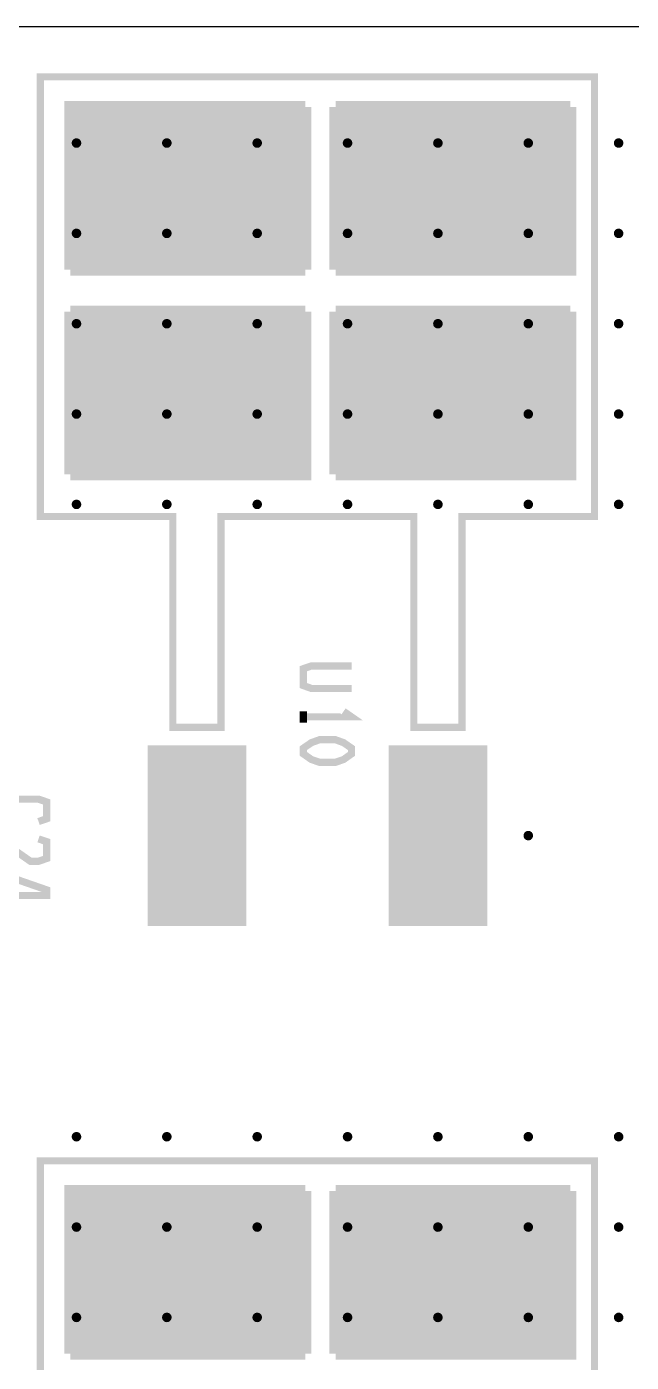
# Model space of a CAD drawing. Extents: x -5 to 195, y -5 to 45.
# Drawn here: x 38.96 to 51.7, y 16.83 to 45 of the extents above; entities that cross this region are included whole.
import ezdxf

# ---------------------------------------------------------------- set-up
doc = ezdxf.new("R2010")
doc.units = 0
doc.header["$MEASUREMENT"] = 0
doc.layers.get('0').update_dxf_attribs({"linetype": 'CONTINUOUS'})
for name, color, linetype in [('22-304-1_DRD', 7, 'CONTINUOUS'), ('22-304-1_SPT', 254, 'CONTINUOUS'), ('22-304-1_SST', 1, 'CONTINUOUS'), ('THRUHOLE_TAP', 13, 'CONTINUOUS')]:
    doc.layers.add(name, color=color, linetype=linetype)

# ---------------------------------------------------------------- blocks, each defined once
blk = doc.blocks.new('RECTANGLE_36')
blk.add_solid([(1.0414, 1.905), (1.0414, -1.905), (-1.0414, 1.905), (-1.0414, -1.905)])
blk = doc.blocks.new('ROUND_88')
at = {"const_width": 0.10033}
blk.add_lwpolyline([(-0.050164, 0, 1), (0.050164, 0, 1)], format="xyb", close=True, dxfattribs=at)

msp = doc.modelspace()

# ---------------------------------------------------------------- linework, layer by layer
at = {"layer": '22-304-1_DRD'}
msp.add_line((78.99908, 44.99864), (-4.99872, 44.99864), dxfattribs=at)
at = {"layer": '22-304-1_SPT', "const_width": 0.254}
for points in [[(44.831, 43.307), (39.878, 43.307), (39.878, 39.878)], [(39.9796, 43.307), (39.9796, 39.878)], [(40.2082, 43.307), (40.2082, 39.878)], [(40.4368, 43.307), (40.4368, 39.878)], [(40.6654, 43.307), (40.6654, 39.878)], [(40.894, 43.307), (40.894, 39.878)], [(41.1226, 43.307), (41.1226, 39.878)], [(41.3512, 43.307), (41.3512, 39.878)], [(41.5798, 43.307), (41.5798, 39.878)], [(41.8084, 43.307), (41.8084, 39.878)], [(42.037, 43.307), (42.037, 39.878)], [(42.2656, 43.307), (42.2656, 39.878)], [(42.4942, 43.307), (42.4942, 39.878)], [(42.7228, 43.307), (42.7228, 39.878)], [(42.9514, 43.307), (42.9514, 39.878)], [(43.18, 43.307), (43.18, 39.878)], [(43.4086, 43.307), (43.4086, 39.878)], [(43.6372, 43.307), (43.6372, 39.878)], [(43.8658, 43.307), (43.8658, 39.878)], [(44.0944, 43.307), (44.0944, 39.878)], [(44.323, 43.307), (44.323, 39.878)], [(44.5516, 43.307), (44.5516, 39.878)], [(44.7802, 43.307), (44.7802, 39.878)], [(44.831, 43.307), (44.831, 39.878)], [(45.466, 43.307), (45.466, 39.878)], [(50.419, 43.307), (45.466, 43.307)], [(50.419, 43.307), (50.419, 39.878), (45.466, 39.878)], [(45.5676, 43.307), (45.5676, 39.878)], [(45.7962, 43.307), (45.7962, 39.878)], [(46.0248, 43.307), (46.0248, 39.878)], [(46.2534, 43.307), (46.2534, 39.878)], [(46.482, 43.307), (46.482, 39.878)], [(46.7106, 43.307), (46.7106, 39.878)], [(46.9392, 43.307), (46.9392, 39.878)], [(47.1678, 43.307), (47.1678, 39.878)], [(47.3964, 43.307), (47.3964, 39.878)], [(47.625, 43.307), (47.625, 39.878)], [(47.8536, 43.307), (47.8536, 39.878)], [(48.0822, 43.307), (48.0822, 39.878)], [(48.3108, 43.307), (48.3108, 39.878)], [(48.5394, 43.307), (48.5394, 39.878)], [(48.768, 43.307), (48.768, 39.878)], [(48.9966, 43.307), (48.9966, 39.878)], [(49.2252, 43.307), (49.2252, 39.878)], [(49.4538, 43.307), (49.4538, 39.878)], [(49.6824, 43.307), (49.6824, 39.878)], [(49.911, 43.307), (49.911, 39.878)], [(50.1396, 43.307), (50.1396, 39.878)], [(50.3682, 43.307), (50.3682, 39.878)], [(44.831, 43.18), (39.878, 43.18)], [(50.419, 43.18), (45.466, 43.18)], [(44.831, 42.9514), (39.878, 42.9514)], [(44.831, 42.7228), (39.878, 42.7228)], [(50.419, 42.9514), (45.466, 42.9514)], [(50.419, 42.7228), (45.466, 42.7228)], [(44.831, 42.4942), (39.878, 42.4942)], [(50.419, 42.4942), (45.466, 42.4942)], [(44.831, 42.2656), (39.878, 42.2656)], [(50.419, 42.2656), (45.466, 42.2656)], [(44.831, 42.037), (39.878, 42.037)], [(50.419, 42.037), (45.466, 42.037)], [(44.831, 41.8084), (39.878, 41.8084)], [(44.831, 41.5798), (39.878, 41.5798)], [(50.419, 41.8084), (45.466, 41.8084)], [(50.419, 41.5798), (45.466, 41.5798)], [(44.831, 41.3512), (39.878, 41.3512)], [(50.419, 41.3512), (45.466, 41.3512)], [(44.831, 41.1226), (39.878, 41.1226)], [(50.419, 41.1226), (45.466, 41.1226)], [(44.831, 40.894), (39.878, 40.894)], [(50.419, 40.894), (45.466, 40.894)], [(44.831, 40.6654), (39.878, 40.6654)], [(44.831, 40.4368), (39.878, 40.4368)], [(50.419, 40.6654), (45.466, 40.6654)], [(50.419, 40.4368), (45.466, 40.4368)], [(44.831, 40.2082), (39.878, 40.2082)], [(50.419, 40.2082), (45.466, 40.2082)], [(44.831, 39.9796), (39.878, 39.9796)], [(44.831, 39.878), (39.878, 39.878)], [(50.419, 39.9796), (45.466, 39.9796)], [(39.878, 38.989), (39.878, 35.56)], [(44.831, 38.989), (39.878, 38.989)], [(44.831, 38.989), (44.831, 35.56), (39.878, 35.56)], [(44.831, 38.862), (39.878, 38.862)], [(39.9796, 38.989), (39.9796, 35.56)], [(40.2082, 38.989), (40.2082, 35.56)], [(40.4368, 38.989), (40.4368, 35.56)], [(40.6654, 38.989), (40.6654, 35.56)], [(40.894, 38.989), (40.894, 35.56)], [(41.1226, 38.989), (41.1226, 35.56)], [(41.3512, 38.989), (41.3512, 35.56)], [(41.5798, 38.989), (41.5798, 35.56)], [(41.8084, 38.989), (41.8084, 35.56)], [(42.037, 38.989), (42.037, 35.56)], [(42.2656, 38.989), (42.2656, 35.56)], [(42.4942, 38.989), (42.4942, 35.56)], [(42.7228, 38.989), (42.7228, 35.56)], [(42.9514, 38.989), (42.9514, 35.56)], [(43.18, 38.989), (43.18, 35.56)], [(43.4086, 38.989), (43.4086, 35.56)], [(43.6372, 38.989), (43.6372, 35.56)], [(43.8658, 38.989), (43.8658, 35.56)], [(44.0944, 38.989), (44.0944, 35.56)], [(44.323, 38.989), (44.323, 35.56)], [(44.5516, 38.989), (44.5516, 35.56)], [(44.7802, 38.989), (44.7802, 35.56)], [(45.466, 38.989), (45.466, 35.56)], [(50.419, 38.989), (45.466, 38.989)], [(50.419, 38.989), (50.419, 35.56), (45.466, 35.56)], [(50.419, 38.862), (45.466, 38.862)], [(45.5676, 38.989), (45.5676, 35.56)], [(45.7962, 38.989), (45.7962, 35.56)], [(46.0248, 38.989), (46.0248, 35.56)], [(46.2534, 38.989), (46.2534, 35.56)], [(46.482, 38.989), (46.482, 35.56)], [(46.7106, 38.989), (46.7106, 35.56)], [(46.9392, 38.989), (46.9392, 35.56)], [(47.1678, 38.989), (47.1678, 35.56)], [(47.3964, 38.989), (47.3964, 35.56)], [(47.625, 38.989), (47.625, 35.56)], [(47.8536, 38.989), (47.8536, 35.56)], [(48.0822, 38.989), (48.0822, 35.56)], [(48.3108, 38.989), (48.3108, 35.56)], [(48.5394, 38.989), (48.5394, 35.56)], [(48.768, 38.989), (48.768, 35.56)], [(48.9966, 38.989), (48.9966, 35.56)], [(49.2252, 38.989), (49.2252, 35.56)], [(49.4538, 38.989), (49.4538, 35.56)], [(49.6824, 38.989), (49.6824, 35.56)], [(49.911, 38.989), (49.911, 35.56)], [(50.1396, 38.989), (50.1396, 35.56)], [(50.3682, 38.989), (50.3682, 35.56)], [(44.831, 38.6334), (39.878, 38.6334)], [(50.419, 38.6334), (45.466, 38.6334)], [(44.831, 38.4048), (39.878, 38.4048)], [(50.419, 38.4048), (45.466, 38.4048)], [(44.831, 38.1762), (39.878, 38.1762)], [(44.831, 37.9476), (39.878, 37.9476)], [(50.419, 38.1762), (45.466, 38.1762)], [(50.419, 37.9476), (45.466, 37.9476)], [(44.831, 37.719), (39.878, 37.719)], [(50.419, 37.719), (45.466, 37.719)], [(44.831, 37.4904), (39.878, 37.4904)], [(50.419, 37.4904), (45.466, 37.4904)], [(44.831, 37.2618), (39.878, 37.2618)], [(50.419, 37.2618), (45.466, 37.2618)], [(44.831, 37.0332), (39.878, 37.0332)], [(44.831, 36.8046), (39.878, 36.8046)], [(50.419, 37.0332), (45.466, 37.0332)], [(50.419, 36.8046), (45.466, 36.8046)], [(44.831, 36.576), (39.878, 36.576)], [(50.419, 36.576), (45.466, 36.576)], [(44.831, 36.3474), (39.878, 36.3474)], [(50.419, 36.3474), (45.466, 36.3474)], [(44.831, 36.1188), (39.878, 36.1188)], [(50.419, 36.1188), (45.466, 36.1188)], [(44.831, 35.8902), (39.878, 35.8902)], [(44.831, 35.6616), (39.878, 35.6616)], [(50.419, 35.8902), (45.466, 35.8902)], [(50.419, 35.6616), (45.466, 35.6616)], [(44.831, 20.447), (39.878, 20.447), (39.878, 17.018)], [(39.9796, 20.447), (39.9796, 17.018)], [(40.2082, 20.447), (40.2082, 17.018)], [(40.4368, 20.447), (40.4368, 17.018)], [(40.6654, 20.447), (40.6654, 17.018)], [(40.894, 20.447), (40.894, 17.018)], [(41.1226, 20.447), (41.1226, 17.018)], [(41.3512, 20.447), (41.3512, 17.018)], [(41.5798, 20.447), (41.5798, 17.018)], [(41.8084, 20.447), (41.8084, 17.018)], [(42.037, 20.447), (42.037, 17.018)], [(42.2656, 20.447), (42.2656, 17.018)], [(42.4942, 20.447), (42.4942, 17.018)], [(42.7228, 20.447), (42.7228, 17.018)], [(42.9514, 20.447), (42.9514, 17.018)], [(43.18, 20.447), (43.18, 17.018)], [(43.4086, 20.447), (43.4086, 17.018)], [(43.6372, 20.447), (43.6372, 17.018)], [(43.8658, 20.447), (43.8658, 17.018)], [(44.0944, 20.447), (44.0944, 17.018)], [(44.323, 20.447), (44.323, 17.018)], [(44.5516, 20.447), (44.5516, 17.018)], [(44.7802, 20.447), (44.7802, 17.018)], [(44.831, 20.447), (44.831, 17.018)], [(45.466, 20.447), (45.466, 17.018)], [(50.419, 20.447), (45.466, 20.447)], [(50.419, 20.447), (50.419, 17.018), (45.466, 17.018)], [(45.5676, 20.447), (45.5676, 17.018)], [(45.7962, 20.447), (45.7962, 17.018)], [(46.0248, 20.447), (46.0248, 17.018)], [(46.2534, 20.447), (46.2534, 17.018)], [(46.482, 20.447), (46.482, 17.018)], [(46.7106, 20.447), (46.7106, 17.018)], [(46.9392, 20.447), (46.9392, 17.018)], [(47.1678, 20.447), (47.1678, 17.018)], [(47.3964, 20.447), (47.3964, 17.018)], [(47.625, 20.447), (47.625, 17.018)], [(47.8536, 20.447), (47.8536, 17.018)], [(48.0822, 20.447), (48.0822, 17.018)], [(48.3108, 20.447), (48.3108, 17.018)], [(48.5394, 20.447), (48.5394, 17.018)], [(48.768, 20.447), (48.768, 17.018)], [(48.9966, 20.447), (48.9966, 17.018)], [(49.2252, 20.447), (49.2252, 17.018)], [(49.4538, 20.447), (49.4538, 17.018)], [(49.6824, 20.447), (49.6824, 17.018)], [(49.911, 20.447), (49.911, 17.018)], [(50.1396, 20.447), (50.1396, 17.018)], [(50.3682, 20.447), (50.3682, 17.018)], [(44.831, 20.32), (39.878, 20.32)], [(50.419, 20.32), (45.466, 20.32)], [(44.831, 20.0914), (39.878, 20.0914)], [(50.419, 20.0914), (45.466, 20.0914)], [(44.831, 19.8628), (39.878, 19.8628)], [(44.831, 19.6342), (39.878, 19.6342)], [(50.419, 19.8628), (45.466, 19.8628)], [(50.419, 19.6342), (45.466, 19.6342)], [(44.831, 19.4056), (39.878, 19.4056)], [(50.419, 19.4056), (45.466, 19.4056)], [(44.831, 19.177), (39.878, 19.177)], [(50.419, 19.177), (45.466, 19.177)], [(44.831, 18.9484), (39.878, 18.9484)], [(50.419, 18.9484), (45.466, 18.9484)], [(44.831, 18.7198), (39.878, 18.7198)], [(44.831, 18.4912), (39.878, 18.4912)], [(50.419, 18.7198), (45.466, 18.7198)], [(50.419, 18.4912), (45.466, 18.4912)], [(44.831, 18.2626), (39.878, 18.2626)], [(50.419, 18.2626), (45.466, 18.2626)], [(44.831, 18.034), (39.878, 18.034)], [(50.419, 18.034), (45.466, 18.034)], [(44.831, 17.8054), (39.878, 17.8054)], [(50.419, 17.8054), (45.466, 17.8054)], [(44.831, 17.5768), (39.878, 17.5768)], [(44.831, 17.3482), (39.878, 17.3482)], [(50.419, 17.5768), (45.466, 17.5768)], [(50.419, 17.3482), (45.466, 17.3482)], [(44.831, 17.1196), (39.878, 17.1196)], [(50.419, 17.1196), (45.466, 17.1196)], [(44.831, 17.018), (39.878, 17.018)]]:
    msp.add_lwpolyline(points, dxfattribs=at)
at = {"layer": '22-304-1_SST', "const_width": 0.1524}
for points in [[(50.927, 34.671), (50.927, 43.942), (39.243, 43.942), (39.243, 34.671), (39.37, 34.671), (42.037, 34.671), (42.037, 30.226), (43.053, 30.226), (43.053, 34.671), (47.117, 34.671), (47.117, 30.226), (48.133, 30.226), (48.133, 34.671), (50.927, 34.671)], [(45.80382, 31.04388), (44.958, 31.04388), (44.78782, 31.10484), (44.78782, 31.46044), (44.958, 31.51886), (45.80382, 31.51886)], [(44.78782, 30.32506), (44.78782, 30.56128)], [(44.78782, 30.44444), (45.80382, 30.44444), (45.63618, 30.56128)], [(44.78782, 29.78404), (44.958, 29.90088), (45.12818, 29.96184), (45.466, 29.96184), (45.63618, 29.90088), (45.80382, 29.78404), (45.80382, 29.66466), (45.63618, 29.54528), (45.466, 29.48686), (45.12818, 29.48686), (44.958, 29.54528), (44.78782, 29.66466), (44.78782, 29.78404)], [(38.52672, 28.23718), (38.35908, 28.2956), (38.35908, 28.6512), (38.52672, 28.70962), (39.2049, 28.70962), (39.37508, 28.6512), (39.37508, 28.2956), (39.2049, 28.23718)], [(38.35908, 27.39898), (38.35908, 27.87142), (39.03472, 27.39898), (39.2049, 27.39898), (39.37508, 27.4574), (39.37508, 27.813), (39.2049, 27.87142)], [(38.6969, 26.56078), (38.6969, 27.03322), (39.37508, 26.797), (39.37508, 26.67762), (38.35908, 26.67762)], [(50.927, 11.811), (50.927, 21.082), (39.243, 21.082), (39.243, 11.811), (39.37, 11.811), (42.037, 11.811), (42.037, 7.366), (43.053, 7.366), (43.053, 11.811), (47.117, 11.811), (47.117, 7.366), (48.133, 7.366), (48.133, 11.811), (50.927, 11.811)]]:
    msp.add_lwpolyline(points, dxfattribs=at)

# ---------------------------------------------------------------- block references
at = {"layer": '22-304-1_SPT'}
for p in [(42.545, 27.94), (47.625, 27.94)]:
    msp.add_blockref('RECTANGLE_36', p, dxfattribs=at)
at = {"layer": 'THRUHOLE_TAP'}
for p in [(40.005, 42.545), (41.91, 42.545), (43.815, 42.545), (45.72, 42.545), (47.625, 42.545), (49.53, 42.545), (51.435, 42.545), (40.005, 40.64), (41.91, 40.64), (43.815, 40.64), (45.72, 40.64), (47.625, 40.64), (49.53, 40.64), (51.435, 40.64), (40.005, 38.735), (41.91, 38.735), (43.815, 38.735), (45.72, 38.735), (47.625, 38.735), (49.53, 38.735), (51.435, 38.735), (40.005, 36.83), (41.91, 36.83), (43.815, 36.83), (45.72, 36.83), (47.625, 36.83), (49.53, 36.83), (51.435, 36.83), (40.005, 34.925), (41.91, 34.925), (43.815, 34.925), (45.72, 34.925), (47.625, 34.925), (49.53, 34.925), (51.435, 34.925), (49.53, 27.94), (40.005, 21.59), (41.91, 21.59), (43.815, 21.59), (45.72, 21.59), (47.625, 21.59), (49.53, 21.59), (51.435, 21.59), (40.005, 19.685), (41.91, 19.685), (43.815, 19.685), (45.72, 19.685), (47.625, 19.685), (49.53, 19.685), (51.435, 19.685), (40.005, 17.78), (41.91, 17.78), (43.815, 17.78), (45.72, 17.78), (47.625, 17.78), (49.53, 17.78), (51.435, 17.78)]:
    msp.add_blockref('ROUND_88', p, dxfattribs=at)

doc.saveas('drawing.dxf')
